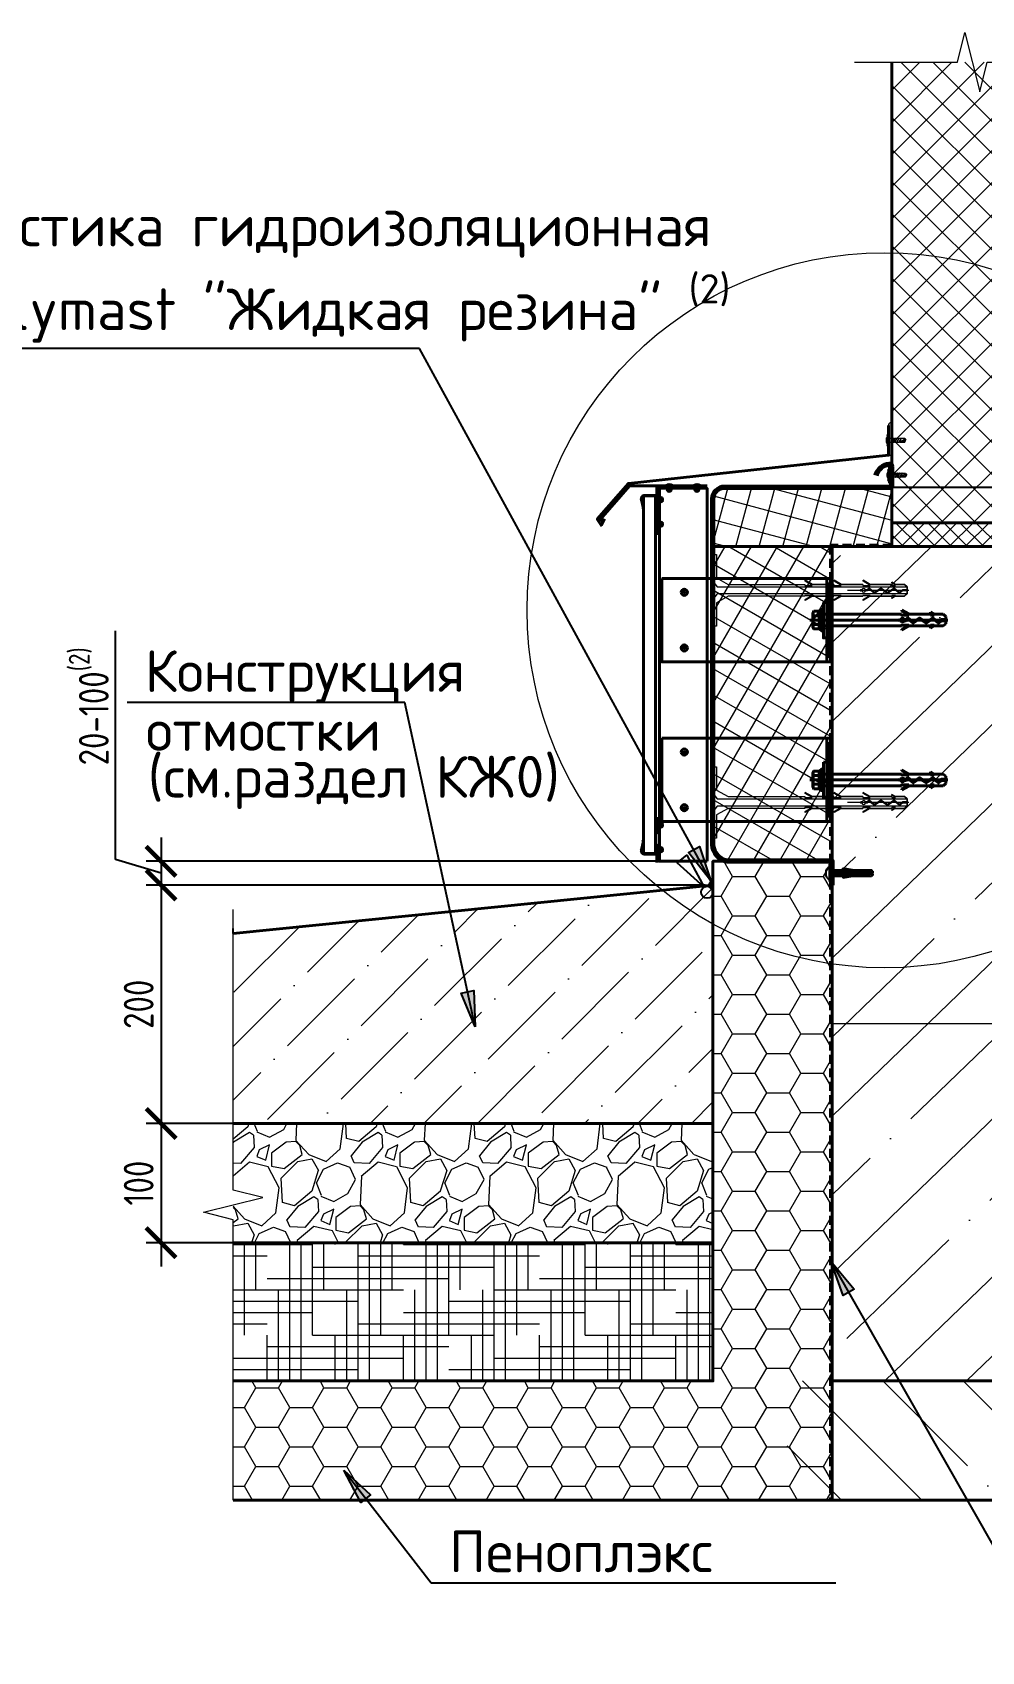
# Model space of a CAD drawing. Header units: millimetres. Extents: x -3689 to 2955806, y -724709 to -635850.
# Drawn here: x 2948953 to 2949749, y -713958 to -712600 of the extents above; entities that cross this region are included whole.
import ezdxf

# ---------------------------------------------------------------- set-up
doc = ezdxf.new("R2010")
doc.units = ezdxf.units.MM
doc.set_wipeout_variables(frame=1)
doc.header["$PDMODE"] = 35
doc.linetypes.add('DASHED2', pattern=[0.375, 0.25, -0.125])
for name, color, linetype, lineweight in [('_PP_Hatch', 9, 'Continuous', 9), ('_PP_Primary Line Continuous', 3, 'Continuous', 40), ('_Выноска', 7, 'Continuous', 15), ('K_Dim', 165, 'Continuous', 13), ('гидроветрозащита', 10, 'Continuous', 70), ('Гидроизоляция монолита', 30, 'DASHED2', 50), ('Стены сечение', 7, 'Continuous', 40), ('Штрих Железобетон', 7, 'Continuous', 15), ('Штрих Мин. Вата', 40, 'Continuous', 15)]:
    doc.layers.add(name, color=color, linetype=linetype, lineweight=lineweight)
doc.layers.add('S-METL', color=14, linetype='Continuous')
doc.layers.add('S-WALL-PATT', color=181, linetype='Continuous')
doc.styles.add('GOST 2.304', font='CS_Gost2304.shx')
doc.styles.add('PDF ISOCPEUR', font='isocpeur.ttf')
doc.linetypes.add('зигзаг', pattern='A,0.00254,-5.08,[131,ltypeshp.shx,S=5.08,R=0,X=-5.08,Y=0],-10.16,[131,ltypeshp.shx,S=5.08,R=180,X=5.08,Y=0],-5.08', length=20.32254)
doc.dimstyles.new('SPDS', dxfattribs={"dimscale": 100, "dimtxt": 2.5, "dimasz": 2.5, "dimexe": 1.25, "dimexo": 0.625, "dimtad": 1, "dimdec": 0, "dimrnd": 0.001, "dimtxsty": 'GOST 2.304', "dimblk": 'ARCHTICK', "dimblk1": 'ARCHTICK', "dimblk2": 'ARCHTICK', "dimcen": 2.5, "dimdle": 2, "dimadec": 0, "dimazin": 2, "dimtfac": 0.75, "dimtdec": 4, "dimtmove": 1, "dimatfit": 3, "dimfxl": 1, "dimtolj": 1, "dimarcsym": 0})

# ---------------------------------------------------------------- blocks, each defined once
blk = doc.blocks.new('анкер')
at = {"color": 9, "ltscale": 10}
blk.add_line((10.1, 0), (-105.7, 0), dxfattribs=at)
at = {"color": 9, "ltscale": 5}
for p, q in [((-103, 6.2), (-102.4, 7.4)), ((-103, -6.2), (-103, 6.2)), ((-97.3, 7.4), (-102.4, 7.4)), ((-97.3, 3.7), (-102.4, 3.7)), ((-96.6, 8.7), (-97.3, 7.4)), ((-96.6, 8.7), (-96.6, -8.7)), ((-103, -6.2), (-102.4, -7.4)), ((-97.3, -3.7), (-102.4, -3.7)), ((-97.3, -7.4), (-102.4, -7.4)), ((-96.6, -8.7), (-97.3, -7.4))]:
    blk.add_line(p, q, dxfattribs=at)
at = {"color": 9}
for p, q in [((-96.1, 8.7), (-96.6, 8.7)), ((-96.1, -8.7), (-96.6, -8.7))]:
    blk.add_line(p, q, dxfattribs=at)
at = {"color": 9, "ltscale": 3}
blk.add_line((-96.1, 8.7), (-96.1, -8.7), dxfattribs=at)
at = {"color": 9, "ltscale": 7}
for p, q in [((-94.3, 4.9), (-28.6, 4.9)), ((-22.3, 4.9), (-28.4, 8.4)), ((-28.4, 8.4), (-28.4, 7.5)), ((-22.5, 4.1), (-28.4, 7.5)), ((-22.3, 4.9), (-4.3, 4.9)), ((-22.3, 4.9), (-4.3, 4.9)), ((-1.2, 4.9), (-4.3, 6.7)), ((-4.3, 6.7), (-4.3, 6.2)), ((-1.2, 4.1), (-4.3, 6.2)), ((-4.3, 4.9), (-4.3, 4.1)), ((-4.3, 4.1), (-1.2, 4.1)), ((-1.2, 4.9), (6.3, 4.9)), ((8.6, 3), (6.3, 4.9)), ((8.2, -0.5), (8.2, 0.5)), ((8.6, -3), (8.6, 3)), ((-94.3, -4.9), (-28.6, -4.9)), ((-22.5, -4.1), (-28.4, -7.5)), ((-22.3, -4.9), (-28.4, -8.4)), ((-28.4, -8.4), (-28.4, -7.5)), ((-24.9, -0.5), (-25.9, -0.5)), ((-22.3, -4.9), (-4.3, -4.9)), ((-4.3, -4.9), (-4.3, -4.1)), ((-4.3, -4.1), (-1.2, -4.1)), ((-1.2, -4.1), (-4.3, -6.2)), ((-1.2, -4.9), (-4.3, -6.7)), ((-4.3, -6.7), (-4.3, -6.2)), ((-1.2, -4.9), (6.3, -4.9)), ((8.6, -3), (6.3, -4.9))]:
    blk.add_line(p, q, dxfattribs=at)
at = {"color": 9, "ltscale": 5}
blk.add_lwpolyline([(-94.3, 14.9), (-91.4, 14.9), (-91.4, -14.9), (-94.3, -14.9)], close=True, dxfattribs=at)
at = {"color": 9, "ltscale": 7}
blk.add_lwpolyline([(-96.1, -8.9), (-94.3, -8.9), (-94.3, 8.9), (-96.1, 8.9)], close=True, dxfattribs=at)
for points in [[(-29.4, 0.5), (-30.2, 0.5)], [(-28.6, 4.9), (-28.6, 4.1), (-22.5, 4.1)], [(8.2, 0.5), (4.6, 0.5), (2.2, -1.7), (-2.5, 1.9), (-7.9, -1.7), (-13.6, 1.9), (-18.9, -1.7), (-23.3, 1.9), (-24.9, 0.5), (-26.4, 0.5)], [(8.2, -0.5), (4.6, -0.5), (2.2, -2.6), (-2.5, 1), (-7.9, -2.6), (-13.6, 1), (-18.9, -2.6), (-23.3, 0.9), (-24.9, -0.5), (-26.4, -0.5)], [(-29.4, -0.5), (-30.2, -0.5)], [(-28.6, -4.9), (-28.6, -4.1), (-22.5, -4.1)]]:
    blk.add_lwpolyline(points, dxfattribs=at)
for centre, radius, start, end in [((-30.2, 0), 0.471, 90, 270), ((-27.9, 0), 1.57, 17.4576, 162.5424), ((-27.9, 0), 1.57, 197.4576, 342.5424)]:
    blk.add_arc(centre, radius, start, end, dxfattribs=at)
at = {"color": 9, "ltscale": 5}
for points in [[(-102.4, 7.4), (-103.4, 5.6), (-102.4, 3.7)], [(-102.4, 3.7), (-103.4, 0), (-102.4, -3.7)], [(-97.3, 3.7), (-98.4, 5.6), (-97.3, 7.4)], [(-97.3, -3.7), (-98.4, 0), (-97.3, 3.7)], [(-102.4, -3.7), (-103.4, -5.6), (-102.4, -7.4)], [(-97.3, -7.4), (-98.4, -5.6), (-97.3, -3.7)]]:
    blk.add_rational_spline(points, [1.31624349047, 1.51986706708, 1.31624349047], degree=2, dxfattribs=at)
blk = doc.blocks.new('4.2x16')
at = {"lineweight": 0}
for p, q in [((-1.2, 5.3), (-1.2, -5.3)), ((14.9, 1.6), (16, 0))]:
    blk.add_line(p, q, dxfattribs=at)
for points in [[(-1.2, 3.6, 0.114819), (-2.1, 0.2), (-1.6, 0.2), (-1.6, -0.2), (-2.1, -0.2, 0.114819), (-1.2, -3.6)], [(0, -5.3), (0, 5.3, 0.414214), (-0.2, 5.5), (-1, 5.5, 0.414214), (-1.2, 5.3, 0.209763), (-1.2, 3.8)], [(0, 3.1, 0.414214), (1.5, 1.6), (3.3, 1.6), (3.6, 2.1)], [(14.2, -0.8, 0.131652), (14.9, -1.6), (16, 0), (14.2, -0.8), (9.9, 1.6), (14.9, 1.6), (14.7, 1.3), (15.7, -0.1)], [(-1.2, -3.8, 0.209763), (-1.2, -5.3, 0.414214), (-1, -5.5), (-0.2, -5.5, 0.414214), (0, -5.3)], [(5.1, -1.6), (1.5, -1.6, 0.414214), (0, -3.1)]]:
    blk.add_lwpolyline(points, format="xyb", dxfattribs=at)
for points in [[(0, -1.6), (0, -1.6), (0, 1.6)], [(3.6, 2.1), (5.4, -2.1)], [(3.9, 1.6), (5.3, 1.6)], [(5.6, 2.1), (7.4, -2.1)], [(5.9, 1.6), (7.3, 1.6)], [(7.6, 2.1), (9.4, -2.1)], [(7.9, 1.6), (9.3, 1.6)], [(14.7, 1.3), (11, 1.3), (14.6, -0.7)], [(7.1, -1.6), (5.7, -1.6)], [(9.1, -1.6), (7.7, -1.6)], [(11.1, -1.6), (9.7, -1.6)], [(11.7, -1.6), (11.4, -2.1)], [(14.9, -1.6), (11.7, -1.6)]]:
    blk.add_lwpolyline(points, dxfattribs=at)
for points in [[(3.6, 2.1), (5.7, -1.6), (5.4, -2.1), (3.3, 1.6)], [(5.3, 1.6), (5.6, 2.1), (7.7, -1.6), (7.4, -2.1)], [(7.3, 1.6), (7.6, 2.1), (9.7, -1.6), (9.4, -2.1)], [(9.6, 2.1), (11.4, -2.1), (9.3, 1.6), (9.6, 2.1), (11.7, -1.6)]]:
    blk.add_lwpolyline(points, close=True, dxfattribs=at)
blk = doc.blocks.new('*U385')
blk.add_blockref('4.2x16', (0, 0))
blk = doc.blocks.new('перфолента')
at = {"layer": '_PP_Primary Line Continuous', "color": 116, "true_color": 0x136734}
for points in [[(-3.3, -10.6), (-1.3, -10.6), (-1.3, 3.4), (-3.3, 3.4), (-3.3, -10.6)], [(-3.3, 3.4), (-1.3, -10.6), (-1.3, 3.4), (-3.3, -10.6)]]:
    blk.add_lwpolyline(points, dxfattribs=at)
blk = doc.blocks.new('шуруп 4х40')
at = {"color": 0}
for p, q in [((-3.2, -2.9), (-3.2, 2.9)), ((-1.1, 5.3), (0, 5.3)), ((0, -5.3), (0, 5.3)), ((0, 1.9), (0.1, 2)), ((0.8, -1.7), (0, 1.1)), ((1.1, -2), (0.1, 2)), ((0.1, 2), (0.4, 1.7)), ((1.4, -1.7), (0.4, 1.7)), ((2.3, 1.7), (0.4, 1.7)), ((2.3, 1.7), (2.5, 2)), ((3.2, -1.7), (2.3, 1.7)), ((3.5, -2), (2.5, 2)), ((2.5, 2), (2.8, 1.7)), ((3.8, -1.7), (2.8, 1.7)), ((2.8, 1.7), (4.7, 1.7)), ((4.7, 1.7), (4.9, 2)), ((5.6, -1.7), (4.7, 1.7)), ((5.9, -2), (4.9, 2)), ((4.9, 2), (5.2, 1.7)), ((6.2, -1.7), (5.2, 1.7)), ((5.2, 1.7), (7.1, 1.7)), ((7.1, 1.7), (7.3, 2)), ((8.1, -1.7), (7.1, 1.7)), ((8.4, -2), (7.3, 2)), ((7.3, 2), (7.7, 1.7)), ((8.6, -1.7), (7.7, 1.7)), ((9.5, 1.7), (7.7, 1.7)), ((9.5, 1.7), (9.8, 2)), ((10.5, -1.7), (9.5, 1.7)), ((10.8, -2), (9.8, 2)), ((9.8, 2), (10.1, 1.7)), ((11.1, -1.7), (10.1, 1.7)), ((12, 1.7), (10.1, 1.7)), ((12, 1.7), (12.2, 2)), ((12.9, -1.7), (12, 1.7)), ((13.2, -2), (12.2, 2)), ((12.2, 2), (12.5, 1.7)), ((13.5, -1.7), (12.5, 1.7)), ((12.5, 1.7), (14.4, 1.7)), ((14.4, 1.7), (14.6, 2)), ((15.3, -1.7), (14.4, 1.7)), ((15.6, -2), (14.6, 2)), ((14.6, 2), (14.9, 1.7)), ((15.9, -1.7), (14.9, 1.7)), ((14.9, 1.7), (16.8, 1.7)), ((16.8, 1.7), (17.1, 2)), ((17.8, -1.7), (16.8, 1.7)), ((18.1, -2), (17.1, 2)), ((17.1, 2), (17.4, 1.7)), ((18.3, -1.7), (17.4, 1.7)), ((19.2, 1.7), (17.4, 1.7)), ((19.2, 1.7), (19.5, 2)), ((20.2, -1.7), (19.2, 1.7)), ((20.5, -2), (19.5, 2)), ((19.5, 2), (19.8, 1.7)), ((20.7, -1.7), (19.8, 1.7)), ((21.6, 1.7), (19.8, 1.7)), ((21.6, 1.7), (21.9, 2)), ((22.6, -1.7), (21.6, 1.7)), ((22.9, -2), (21.9, 2)), ((21.9, 2), (22.2, 1.7)), ((23.2, -1.7), (22.2, 1.7)), ((24, 1.7), (22.2, 1.7)), ((24, 1.7), (24.3, 2)), ((25, -1.7), (24, 1.7)), ((25.3, -2), (24.3, 2)), ((24.3, 2), (24.6, 1.7)), ((25.6, -1.7), (24.6, 1.7)), ((26.5, 1.7), (24.6, 1.7)), ((26.5, 1.7), (26.7, 2)), ((27.4, -1.7), (26.5, 1.7)), ((27.7, -2), (26.7, 2)), ((26.7, 2), (27, 1.7)), ((28, -1.7), (27, 1.7)), ((28.9, 1.7), (27, 1.7)), ((28.9, 1.7), (29.1, 2)), ((29.8, -1.7), (28.9, 1.7)), ((30.1, -2), (29.1, 2)), ((29.1, 2), (29.4, 1.7)), ((30.4, -1.7), (29.4, 1.7)), ((29.4, 1.7), (31.3, 1.7)), ((31.3, 1.7), (31.5, 2)), ((32.2, -1.7), (31.3, 1.7)), ((32.5, -2), (31.5, 2)), ((31.5, 2), (31.8, 1.7)), ((32.8, -1.7), (31.8, 1.7)), ((31.8, 1.7), (33.8, 1.7)), ((33.8, 1.7), (34, 2)), ((34.7, -1.7), (33.8, 1.7)), ((35, -2), (34, 2)), ((34, 2), (34.3, 1.7)), ((35.3, -1.7), (34.3, 1.7)), ((34.3, 1.7), (35.7, 1.7)), ((36.2, 1.5), (35.7, 1.7)), ((36.5, 1.7), (36.2, 1.5)), ((36.9, -1.2), (36.2, 1.5)), ((37.2, -1.4), (36.5, 1.7)), ((36.9, 1.2), (36.5, 1.7)), ((37.4, -1), (36.9, 1.2)), ((40, 0), (36.9, 1.2)), ((37.4, -1), (40, 0)), ((-1.1, -5.3), (0, -5.3)), ((0, -1.7), (0.8, -1.7)), ((0.8, -1.7), (1.1, -2)), ((1.4, -1.7), (1.1, -2)), ((1.4, -1.7), (3.2, -1.7)), ((3.2, -1.7), (3.5, -2)), ((3.8, -1.7), (3.5, -2)), ((3.8, -1.7), (5.6, -1.7)), ((5.6, -1.7), (5.9, -2)), ((6.2, -1.7), (5.9, -2)), ((6.2, -1.7), (8.1, -1.7)), ((8.1, -1.7), (8.4, -2)), ((8.6, -1.7), (8.4, -2)), ((8.6, -1.7), (10.5, -1.7)), ((10.5, -1.7), (10.8, -2)), ((11.1, -1.7), (10.8, -2)), ((11.1, -1.7), (12.9, -1.7)), ((12.9, -1.7), (13.2, -2)), ((13.5, -1.7), (13.2, -2)), ((13.5, -1.7), (15.3, -1.7)), ((15.3, -1.7), (15.6, -2)), ((15.9, -1.7), (15.6, -2)), ((15.9, -1.7), (17.8, -1.7)), ((17.8, -1.7), (18.1, -2)), ((18.3, -1.7), (18.1, -2)), ((18.3, -1.7), (20.2, -1.7)), ((20.2, -1.7), (20.5, -2)), ((20.7, -1.7), (20.5, -2)), ((20.7, -1.7), (22.6, -1.7)), ((22.6, -1.7), (22.9, -2)), ((23.2, -1.7), (22.9, -2)), ((23.2, -1.7), (25, -1.7)), ((25, -1.7), (25.3, -2)), ((25.6, -1.7), (25.3, -2)), ((25.6, -1.7), (27.4, -1.7)), ((27.4, -1.7), (27.7, -2)), ((28, -1.7), (27.7, -2)), ((28, -1.7), (29.8, -1.7)), ((29.8, -1.7), (30.1, -2)), ((30.4, -1.7), (30.1, -2)), ((30.4, -1.7), (32.2, -1.7)), ((32.2, -1.7), (32.5, -2)), ((32.8, -1.7), (32.5, -2)), ((32.8, -1.7), (34.7, -1.7)), ((34.7, -1.7), (35, -2)), ((35.3, -1.7), (35, -2)), ((35.3, -1.7), (35.7, -1.7)), ((35.7, -1.7), (36.9, -1.2)), ((36.9, -1.2), (37.2, -1.4)), ((37.2, -1.4), (37.4, -1))]:
    blk.add_line(p, q, dxfattribs=at)
for centre, start, end in [((1.8, 0.6), 122.3235, 155.8642), ((1.8, -0.6), 204.1358, 237.6765)]:
    blk.add_arc(centre, 5.56, start, end, dxfattribs=at)
blk = doc.blocks.new('дюбель 6х40')
for p, q in [((0, 3), (12, 3)), ((0, -3), (0, 3)), ((12, 3.6), (12.1, 4.5)), ((21, 2.1), (12, 3.6)), ((12, 3), (12, 2.1)), ((12, 2.1), (21, 2.1)), ((12, 0.3), (40, 0.3)), ((12, -0.3), (12, 0.3)), ((21, 3), (12.1, 4.5)), ((21, 3), (38.6, 3)), ((24, 1.2), (24, 3)), ((24, 1.2), (27.6, 1.2)), ((27.6, 1.2), (27.6, 3)), ((30, 1.2), (30, 3)), ((30, 1.2), (33.6, 1.2)), ((33.6, 1.2), (33.6, 3)), ((38.6, 3), (38.6, 0.3)), ((40, 1.8), (38.6, 3)), ((40, 1.8), (40, 0.3)), ((12, -3), (0, -3)), ((12, -0.3), (40, -0.3)), ((21, -2.1), (12, -3.6)), ((12, -2.1), (21, -2.1)), ((12, -3), (12, -2.1)), ((12, -3.6), (12.1, -4.5)), ((21, -3), (12.1, -4.5)), ((38.6, -3), (21, -3)), ((24, -1.2), (27.6, -1.2)), ((24, -1.2), (24, -3)), ((27.6, -1.2), (27.6, -3)), ((30, -1.2), (33.6, -1.2)), ((30, -1.2), (30, -3)), ((33.6, -1.2), (33.6, -3)), ((38.6, -0.3), (38.6, -3)), ((40, -1.8), (38.6, -3)), ((40, -0.3), (40, -1.8))]:
    blk.add_line(p, q)
blk = doc.blocks.new('*U410')
for name in ['шуруп 4х40', 'дюбель 6х40']:
    blk.add_blockref(name, (0, 0))
blk = doc.blocks.new('кляммер')
at = {"layer": '_PP_Primary Line Continuous', "color": 6}
blk.add_lwpolyline([(0, 38), (0, 24.6), (-1, 24.6), (-1, 14.6), (0, 14.6), (0, 0)], dxfattribs=at)
blk.add_lwpolyline([(0, 0), (0, 6, 0.414214), (-1, 7), (-10.2, 7, -0.485847), (-13.1, 10.7), (-11.6, 16.8, 0.144281), (-11.7, 18), (-11.9, 18.6)], format="xyb", dxfattribs=at)
blk = doc.blocks.new('заклнпка')
at = {"layer": '_PP_Primary Line Continuous', "color": 116, "true_color": 0x136734}
blk.add_lwpolyline([(-0.3, -2.4), (0, -2.4), (0, -1.4), (2, -1.4, 1.795088), (2, 1.6), (0, 1.6), (0, 2.6), (-0.3, 2.6, 0.29532)], format="xyb", close=True, dxfattribs=at)
blk = doc.blocks.new('ваыаы')
at = {"layer": '_PP_Primary Line Continuous', "color": 159, "true_color": 0x22346e}
blk.add_lwpolyline([(-141.4, 35), (0, 35), (0, -35), (-141.4, -35)], close=True, dxfattribs=at)
blk.add_lwpolyline([(0, -35), (-3, -35), (-3, 35), (0, 35), (-3, -35), (0, -35), (-3, 35)], dxfattribs=at)
blk = doc.blocks.new('_ARCHTICK')
at = {"color": 0, "linetype": 'ByBlock', "const_width": 0.15}
blk.add_lwpolyline([(-0.5, -0.5), (0.5, 0.5)], dxfattribs=at)
blk = doc.blocks.new('*D446')
at = {"layer": '_Выноска', "color": 0, "lineweight": -2, "transparency": 16777216}
for p, q in [((2950082.1, -712894.8), (2950082.1, -712981.1)), ((2950082.1, -712961.1), (2950082.1, -713051.1)), ((2949629.2, -712981.1), (2950094.6, -712981.1)), ((2949629.2, -713031.1), (2950094.6, -713031.1))]:
    blk.add_line(p, q, dxfattribs=at)
at = {"layer": 'Defpoints', "color": 0, "transparency": 16777216}
for p in [(2949623, -712981.1), (2949623, -713031.1), (2950082.1, -713031.1)]:
    blk.add_point(p, dxfattribs=at)
at = {"layer": '_Выноска', "color": 0, "lineweight": -2, "transparency": 16777216, "xscale": 25, "yscale": 25, "zscale": 25}
for p, rotation in [((2950082.1, -712981.1), 90), ((2950082.1, -713031.1), 270)]:
    blk.add_blockref('_ARCHTICK', p, dxfattribs=dict(at, rotation=rotation))
at = {"layer": '_Выноска', "color": 0, "transparency": 16777216, "insert": (2950063.4, -712921.3), "char_height": 25, "attachment_point": 5, "rotation": 90, "style": 'GOST 2.304'}
blk.add_mtext('\\A1;50', dxfattribs=at)
blk = doc.blocks.new('*D443')
at = {"layer": '_Выноска', "color": 0, "lineweight": -2, "transparency": 16777216}
for p, q in [((2949060.9, -713295.1), (2949060.9, -713535.1)), ((2949517.7, -713315.1), (2949048.4, -713315.1)), ((2949517.7, -713515.1), (2949048.4, -713515.1))]:
    blk.add_line(p, q, dxfattribs=at)
at = {"layer": 'Defpoints', "color": 0, "transparency": 16777216}
for p in [(2949524, -713315.1), (2949060.9, -713515.1), (2949524, -713515.1)]:
    blk.add_point(p, dxfattribs=at)
at = {"layer": '_Выноска', "color": 0, "lineweight": -2, "transparency": 16777216, "xscale": 25, "yscale": 25, "zscale": 25}
for p, rotation in [((2949060.9, -713315.1), 90), ((2949060.9, -713515.1), 270)]:
    blk.add_blockref('_ARCHTICK', p, dxfattribs=dict(at, rotation=rotation))
at = {"layer": '_Выноска', "color": 0, "transparency": 16777216, "insert": (2949042.1, -713415.1), "char_height": 25, "attachment_point": 5, "rotation": 90, "style": 'GOST 2.304'}
blk.add_mtext('\\A1;200', dxfattribs=at)
blk = doc.blocks.new('*D444')
at = {"layer": '_Выноска', "color": 0, "lineweight": -2, "transparency": 16777216}
for p, q in [((2949060.9, -713495.1), (2949060.9, -713635.1)), ((2949517.7, -713515.1), (2949048.4, -713515.1)), ((2949517.7, -713615.1), (2949048.4, -713615.1))]:
    blk.add_line(p, q, dxfattribs=at)
at = {"layer": 'Defpoints', "color": 0, "transparency": 16777216}
for p in [(2949524, -713515.1), (2949060.9, -713615.1), (2949524, -713615.1)]:
    blk.add_point(p, dxfattribs=at)
at = {"layer": '_Выноска', "color": 0, "lineweight": -2, "transparency": 16777216, "xscale": 25, "yscale": 25, "zscale": 25}
for p, rotation in [((2949060.9, -713515.1), 90), ((2949060.9, -713615.1), 270)]:
    blk.add_blockref('_ARCHTICK', p, dxfattribs=dict(at, rotation=rotation))
at = {"layer": '_Выноска', "color": 0, "transparency": 16777216, "insert": (2949042.1, -713565.1), "char_height": 25, "attachment_point": 5, "rotation": 90, "style": 'GOST 2.304'}
blk.add_mtext('\\A1;100', dxfattribs=at)
blk = doc.blocks.new('*D445')
at = {"layer": '_Выноска', "color": 0, "lineweight": -2, "transparency": 16777216}
for p, q in [((2949022.7, -713293.7), (2949022.7, -713101.7)), ((2949060.9, -713275.1), (2949060.9, -713335.1)), ((2949060.9, -713305.1), (2949022.7, -713293.7)), ((2949517.7, -713295.1), (2949048.4, -713295.1)), ((2949517.7, -713315.1), (2949048.4, -713315.1))]:
    blk.add_line(p, q, dxfattribs=at)
at = {"layer": 'Defpoints', "color": 0, "transparency": 16777216}
for p in [(2949524, -713295.1), (2949060.9, -713315.1), (2949524, -713315.1)]:
    blk.add_point(p, dxfattribs=at)
at = {"layer": '_Выноска', "color": 0, "lineweight": -2, "transparency": 16777216, "xscale": 25, "yscale": 25, "zscale": 25}
for p, rotation in [((2949060.9, -713295.1), 90), ((2949060.9, -713315.1), 270)]:
    blk.add_blockref('_ARCHTICK', p, dxfattribs=dict(at, rotation=rotation))
at = {"layer": '_Выноска', "color": 0, "transparency": 16777216, "insert": (2949000.2, -713165.1), "char_height": 25, "width": 244.624, "attachment_point": 5, "rotation": 90, "style": 'GOST 2.304'}
blk.add_mtext('\\A1;20-100{\\H0.7x;\\S(2)^ ;}', dxfattribs=at)
blk = doc.blocks.new('заккккккл')
at = {"layer": '_PP_Primary Line Continuous', "color": 7}
for radius in [2.61, 0.21]:
    blk.add_circle((0, 0), radius, dxfattribs=at)
blk = doc.blocks.new('Паршют')
at = {"color": 1}
for p, q in [((164.4, 0), (113, 0)), ((162.6, -0.5), (162.6, 0.5)), ((163, -3), (163, 3)), ((83.3, -4.2), (77.4, -7.6)), ((83.5, -5), (77.4, -8.5)), ((77.4, -8.5), (77.4, -7.6)), ((113, -5), (125.8, -5)), ((131.8, -4.2), (125.9, -7.6)), ((132, -5), (125.9, -8.5)), ((125.9, -8.5), (125.9, -7.6)), ((129.4, -0.5), (128.5, -0.5)), ((132, -5), (150, -5)), ((150, -5), (150, -4.2)), ((150, -4.2), (153.2, -4.2)), ((153.2, -4.2), (150.1, -6.3)), ((153.2, -5), (150.1, -6.8)), ((150.1, -6.8), (150.1, -6.3)), ((153.2, -5), (160.6, -5)), ((163, -3), (160.6, -5))]:
    blk.add_line(p, q, dxfattribs=at)
at = {"color": 9, "ltscale": 7}
for p, q in [((83.5, -5), (101.5, -5)), ((107.6, -4.2), (101.7, -7.6)), ((107.8, -5), (101.7, -8.5)), ((101.7, -8.5), (101.7, -7.6)), ((107.8, -5), (125.8, -5))]:
    blk.add_line(p, q, dxfattribs=at)
at = {"color": 1}
for points in [[(77.4, 7.6), (77.4, 8.5), (83.5, 5), (101.5, 5), (101.5, 4.2), (107.6, 4.2), (101.7, 7.6), (101.7, 8.5), (107.8, 5), (125.8, 5), (125.8, 4.2), (131.8, 4.2), (125.9, 7.6), (125.9, 8.5), (132, 5), (150, 5), (150, 4.2), (153.2, 4.2), (150.1, 6.3), (150.1, 6.8), (153.2, 5), (160.6, 5), (162.9, 3), (162.9, -3), (160.6, -5), (153.2, -5), (150.1, -6.8), (150.1, -6.3), (153.2, -4.2), (150, -4.2), (150, -5), (132, -5), (125.9, -8.5), (125.9, -7.6), (131.8, -4.2), (125.8, -4.2), (125.8, -5), (107.8, -5), (101.7, -8.5), (101.7, -7.6), (107.6, -4.2), (101.5, -4.2), (101.5, -5), (83.5, -5), (77.4, -8.5), (77.4, -7.6), (83.3, -4.2), (77.2, -4.2), (77.2, -5), (12.7, -5), (3, -10.4), (3, -30), (0, -30), (0, 30), (3, 30), (3, 10.4), (12.7, 5), (77.2, 5), (77.2, 4.2), (83.3, 4.2), (77.4, 7.6)], [(162.9, -3), (3.4, -3), (0.6, -6.7), (0.6, -6.7), (0, -6.7), (0, 6.7), (0.6, 6.7), (0.6, 6.7), (3.4, 3), (162.9, 3)], [(113, 5), (125.8, 5), (125.8, 4.2), (131.8, 4.2), (125.9, 7.6)], [(125, 0.5), (124.1, 0.5)], [(132, 5), (125.9, 8.5), (125.9, 7.6)], [(162.6, 0.5), (158.9, 0.5), (156.6, -1.7), (151.9, 1.9), (146.5, -1.7), (140.8, 1.9), (135.5, -1.7), (131.1, 1.9), (129.4, 0.5), (128, 0.5)], [(162.6, -0.5), (158.9, -0.5), (156.6, -2.6), (151.9, 1), (146.5, -2.6), (140.8, 1), (135.5, -2.6), (131.1, 0.9), (129.4, -0.5), (128, -0.5)], [(150, 5), (132, 5), (150, 5), (150, 4.2), (153.2, 4.2), (150.1, 6.3)], [(163, 3), (160.6, 5), (153.2, 5), (150.1, 6.8), (150.1, 6.3)], [(77.2, -5), (77.2, -4.2), (83.3, -4.2)], [(125, -0.5), (124.1, -0.5)], [(125.8, -5), (125.8, -4.2), (131.8, -4.2)]]:
    blk.add_lwpolyline(points, dxfattribs=at)
at = {"color": 9, "ltscale": 7}
for points in [[(83.5, 5), (101.5, 5), (83.5, 5), (77.4, 8.5), (77.4, 7.6)], [(101.5, 5), (101.5, 4.2), (107.6, 4.2), (101.7, 7.6)], [(107.8, 5), (125.8, 5), (107.8, 5), (101.7, 8.5), (101.7, 7.6)], [(101.5, -5), (101.5, -4.2), (107.6, -4.2)]]:
    blk.add_lwpolyline(points, dxfattribs=at)
at = {"color": 1}
for centre, radius, start, end in [((124.1, 0), 0.471, 90, 270), ((126.5, 0), 1.57, 17.4576, 162.5424), ((126.5, 0), 1.57, 197.4576, 342.5424)]:
    blk.add_arc(centre, radius, start, end, dxfattribs=at)

msp = doc.modelspace()

# ---------------------------------------------------------------- hatches: boundary and pattern name
for points in [[(2949522.3, -713311.6), (2949503.4, -713287.7), (2949512.7, -713282.7)], [(2949324.4, -713434), (2949312.8, -713405.8), (2949323.2, -713403.5)], [(2949623, -713630.6), (2949642.4, -713654), (2949633.3, -713659.3)], [(2949214.2, -713806), (2949236.7, -713826.5), (2949228.4, -713833)]]:
    msp.add_hatch(color=256).paths.add_polyline_path(points, flags=0)
at = {"layer": '_PP_Hatch', "ltscale": 10}
h = msp.add_hatch(dxfattribs=at)
h.set_pattern_fill('ANSI35', color=256, scale=15, angle=359)
h.set_pattern_definition([(44, (2882318.36, -726599.19), (-66.16621, 68.51712), []), (44, (2882385.7, -726600.36), (-66.16621, 68.51712), [119.0625, -23.8125, 0, -23.8125])])
h.paths.add_polyline_path([(2949824, -713431.1), (2949824, -713031.1), (2949624, -713031.1), (2949624, -713431.1), (2949624, -713731.1), (2949824, -713731.1)])
h.paths.add_polyline_path([(2950280.5, -713731.1), (2950280.5, -713431.1), (2949824, -713431.1), (2949824, -713731.1)])
at = {"layer": '_PP_Hatch', "ltscale": 20}
h = msp.add_hatch(dxfattribs=at)
h.set_pattern_fill('ANSI36', color=256, scale=10)
h.set_pattern_definition([(45, (2918886.63, -739823.824), (16.83798, 61.73926), [79.375, -15.875, 0, -15.875])])
h.paths.add_polyline_path([(2949121.4, -713515.1), (2949524, -713515.1), (2949524, -713407.4), (2949523.7, -713375.4), (2949523.7, -713315.1), (2949120.9, -713355.8)])
h = msp.add_hatch(dxfattribs=at)
h.set_pattern_fill('GRAVEL', color=256, scale=3, angle=45)
h.set_pattern_definition([(273.0127875, (2930494.926, -584533.017), (53.88153666, -915.98612435), [10.251643, -1014.91451]), (229.969741, (2930495.4647, -584543.2546), (592.696900665, 700.45998026), [17.59214, -1741.621467]), (177.510447, (2930484.1496, -584556.725), (1131.51227128, -53.8815363), [12.404446, -1228.041684]), (312.273689, (2930476.606, -584591.209), (-1023.74919768, 1131.51227136), [16.020136, -1585.993123]), (337.8336542, (2930487.3825, -584603.063), (-915.98612436, 377.17075705), [15.70901, -1555.194232]), (42.273689, (2930501.9305, -584608.99), (-1131.51227136, -1023.74919768), [16.020136, -1585.993123]), (82.6942405, (2930513.7844, -584598.2138), (-161.64461011, -1239.275344717), [21.18581, -2097.39346]), (117.2553284, (2930516.4785, -584577.2), (-808.22305076, 1562.564565135), [20.001586, -1980.1577]), (166.4295656, (2930507.3186, -584559.419), (-1131.51227128, 269.40768353), [16.07439, -1591.36637]), (220.2363583, (2930491.693, -584555.6474), (646.5784408, 538.81536716), [18.3514, -899.21811]), (267.3974378, (2930477.6838, -584567.5013), (-53.881536683, -1239.27534471), [23.732338, -2349.503175]), (183.814075, (2930530.488, -584538.405), (-700.45997745, -53.88153668), [8.100136, -801.916975]), (216.4692344, (2930522.4055, -584538.944), (808.22305079, 592.69690413), [15.41046, -1525.63917]), (270, (2930510.013, -584548.104), (53.881537, -53.881537), [10.77628, -96.986793]), (248.1985905, (2930499.775, -584545.41), (161.6446102, 377.1707571), [5.80324, -574.51867]), (336.80141, (2930497.62, -584550.798), (-215.5261469, 107.7630734), [8.20697, -402.14259]), (75.963757, (2930505.163, -584554.031), (53.8815367, 269.4076836), [13.32959, -430.988945]), (206.565051, (2930508.396, -584541.1), (161.64461, 53.8815367), [9.638614, -231.326944]), (61.3895403, (2930466.3687, -584582.0493), (377.17075708, 700.45997744), [13.50264, -1336.7648]), (115.346176, (2930472.8345, -584570.1954), (377.17075706, -808.2230509), [11.32797, -1121.46647]), (338.1985905, (2930497.62, -584530.323), (-377.1707571, 161.6446102), [11.606403, -568.715508]), (28.6104597, (2930508.3963, -584534.6336), (-700.45997742, -377.17075713), [13.50264, -1336.7648]), (24.443955, (2930499.775, -584615.456), (-377.1707571, -161.6446102), [13.021056, -638.03203]), (339.7751406, (2930511.629, -584610.0677), (-862.1045878, 323.2892199), [10.910164, -1080.1078]), (111.8014095, (2930552.04, -584583.666), (-161.6446102, 377.1707571), [11.606403, -568.715508]), (62.3540246, (2930547.73, -584572.8895), (-484.93383048, -915.98612438), [12.77348, -1264.57128]), (114.443955, (2930525.638, -584610.068), (161.6446102, -377.1707571), [6.51053, -644.542557]), (146.309932, (2930548.807, -584586.899), (-269.4076836, 161.6446102), [3.88544, -384.65985]), (210.963757, (2930545.575, -584584.743), (215.526147, 107.7630735), [15.70901, -298.471638]), (231.009006, (2930532.104, -584592.8256), (484.93383051, 592.69690402), [14.55801, -1441.240946]), (348.690068, (2930510.013, -584558.88), (-161.6446102, 53.8815367), [10.989716, -263.75329]), (38.1572266, (2930520.789, -584561.0355), (1023.74919776, 808.22305095), [19.186703, -1899.48027]), (105.945396, (2930535.876, -584549.1816), (161.64461017, -592.696904), [7.845247, -776.68177]), (135, (2930533.72, -584541.64), (-107.763073, 0), [4.572, -71.628]), (165.256437, (2930529.41, -584592.287), (592.69690398, -161.64461022), [10.58601, -1048.018223]), (93.0127875, (2930519.1726, -584589.593), (-53.88153666, 915.98612435), [20.503286, -1004.662866]), (45, (2930518.095, -584569.12), (0, 107.763073), [19.812, -56.388]), (10.3048465, (2930532.104, -584555.1086), (915.98612426, 161.64461067), [12.048287, -1192.7795]), (299.054604, (2930543.958, -584552.953), (161.6446102, -269.4076836), [11.094872, -543.6495]), (252.6459754, (2930549.3462, -584562.652), (-484.93383065, -1562.56456503), [18.064353, -1788.373933]), (220.4260787, (2930543.958, -584579.894), (-754.34151417, -646.57844072), [19.110884, -1891.975394])])
h.paths.add_polyline_path([(2949121.4, -713515.1), (2949121.4, -713615.1), (2949524, -713615.1), (2949524, -713515.1)])
at = {"layer": '_PP_Hatch', "ltscale": 10}
h = msp.add_hatch(dxfattribs=at)
h.set_pattern_fill('ANSI35', color=256, scale=15, angle=90)
h.set_pattern_definition([(135, (2882318.36, -726599.19), (-67.35192, -67.35192), []), (135, (2882318.36, -726531.84), (-67.35192, -67.35192), [119.0625, -23.8125, 0, -23.8125])])
h.paths.add_polyline_path([(2949824, -713731.1), (2949574, -713731.1), (2949574, -713831.1), (2949824, -713831.1)])
h.paths.add_polyline_path([(2950280.5, -713831.1), (2950280.5, -713731.1), (2949824, -713731.1), (2949824, -713831.1)])
at = {"layer": '_Выноска'}
h = msp.add_hatch(color=256, dxfattribs=at)
h.set_gradient(color2=(0, 0, 0))
edge = h.paths.add_edge_path()
edge.add_line((2949671.4, -712929.4), (2949671.4, -712954.4))
edge.add_line((2949671.4, -712954.4), (2949674, -712954.4))
edge.add_line((2949674, -712954.4), (2949674, -712927))
edge.add_line((2949674, -712927), (2949673.4, -712927))
edge.add_arc((2949673.4, -712929), 2, 90, 180)
edge.add_line((2949671.4, -712929), (2949671.4, -712929.4))
at = {"layer": 'S-WALL-PATT'}
h = msp.add_hatch(color=7, dxfattribs=at)
h.dxf.hatch_style = 1
edge = h.paths.add_edge_path()
edge.add_line((2949519, -713315.6), (2949524, -713321.1))
edge.add_line((2949524, -713321.1), (2949524.1, -713307.5))
edge.add_arc((2949504.5, -713300.8), 20.7, 314.3226, 341.0309, ccw=False)
at = {"layer": 'Штрих Железобетон'}
h = msp.add_hatch(dxfattribs=at)
h.set_pattern_fill('HOUND', color=256, scale=6)
h.set_pattern_definition([(0, (2918936.63, -739829.43), (38.1, 9.525), [152.4, -76.2]), (90, (2918936.63, -739829.43), (-9.525, -38.1), [152.4, -76.2])])
h.paths.add_polyline_path([(2949121.4, -713615.1), (2949121.4, -713731.1), (2949524, -713731.1), (2949524, -713615.1)])
at = {"layer": 'Штрих Мин. Вата'}
h = msp.add_hatch(dxfattribs=at)
h.set_pattern_fill('ANSI37', color=256, scale=6)
h.set_pattern_definition([(45, (2918936.63, -739829.43), (-13.470384, 13.470384), []), (135, (2918936.63, -739829.43), (-13.470384, -13.470384), [])])
h.paths.add_polyline_path([(2949674, -712624.7), (2949824, -712624.7), (2949824, -713011.1), (2949674, -713011.1)])
h = msp.add_hatch(dxfattribs=at)
h.set_pattern_fill('ANSI37', color=256, scale=6, angle=30)
h.set_pattern_definition([(75, (2918936.63, -743053.38), (-18.400887, 4.930503), []), (165, (2918936.63, -743053.38), (-4.930503, -18.400887), [])])
edge = h.paths.add_edge_path()
edge.add_line((2949674, -713031.1), (2949674, -712981.1))
edge.add_line((2949674, -712981.1), (2949534, -712981.1))
edge.add_arc((2949534, -712991.1), 10, 90, 180)
edge.add_line((2949524, -712991.1), (2949524, -713031.1))
edge.add_line((2949524, -713031.1), (2949674, -713031.1))
h = msp.add_hatch(dxfattribs=at)
h.set_pattern_fill('ANSI37', color=256, scale=3)
h.set_pattern_definition([(45, (2918936.63, -739829.43), (-6.735192, 6.735192), []), (135, (2918936.63, -739829.43), (-6.735192, -6.735192), [])])
h.paths.add_polyline_path([(2949674, -713011.1), (2949824, -713011.1), (2949824, -713031.1), (2949674, -713031.1)])
h = msp.add_hatch(dxfattribs=at)
h.set_pattern_fill('ANSI37', color=256, scale=6, angle=15)
h.set_pattern_definition([(60, (2918936.63, -743053.38), (-16.497784, 9.525), []), (150, (2918936.63, -743053.38), (-9.525, -16.497784), [])])
edge = h.paths.add_edge_path()
edge.add_line((2949624, -713295.1), (2949624, -713031.1))
edge.add_line((2949624, -713031.1), (2949524, -713031.1))
edge.add_line((2949524, -713031.1), (2949524, -713281.1))
edge.add_arc((2949538.6, -713280.7), 14.6, 181.5535, 259.3691)
edge.add_line((2949535.9, -713295.1), (2949624, -713295.1))
h = msp.add_hatch(dxfattribs=at)
h.set_pattern_fill('HONEY', color=256, scale=6)
h.set_pattern_definition([(0, (2918936.63, -743053.38), (28.575, 16.497784), [19.05, -38.1]), (120, (2918936.63, -743053.38), (-28.575, 16.497784), [19.05, -38.1]), (60, (2918936.63, -743053.38), (6e-08, 32.995568), [-38.1, 19.05])])
h.paths.add_polyline_path([(2949524, -713295.1), (2949524, -713731.1), (2949121.4, -713731.1), (2949121.4, -713831.1), (2949624, -713831.1), (2949624, -713295.1)])

# ---------------------------------------------------------------- linework, layer by layer
for points in [[(2949277.8, -712864.9), (2948870.7, -712864.9)], [(2949265.3, -713162), (2949032.3, -713162)], [(2949324.4, -713434), (2949265.3, -713162)], [(2949121.4, -713355.7), (2949121.4, -713351.5)], [(2949623, -713630.6), (2949809.7, -713958.2)], [(2949214.2, -713806), (2949287.5, -713900.6)], [(2949287.5, -713900.6), (2949627, -713900.6)]]:
    msp.add_lwpolyline(points)
for points in [[(2949522.3, -713311.6), (2949503.4, -713287.7), (2949512.7, -713282.7)], [(2949516.6, -713316.7), (2949493.8, -713296.5), (2949502.1, -713289.9)], [(2949324.4, -713434), (2949312.8, -713405.8), (2949323.2, -713403.5)], [(2949623, -713630.6), (2949642.4, -713654), (2949633.3, -713659.3)], [(2949214.2, -713806), (2949236.7, -713826.5), (2949228.4, -713833)]]:
    msp.add_lwpolyline(points, close=True)
msp.add_circle((2949519, -713321.1), 5)
at = {"layer": '_PP_Hatch', "linetype": 'Continuous', "ltscale": 10}
for p, q in [((2949624, -713081.1), (2949624, -713031.1)), ((2949624, -713171.1), (2949624, -713121.1)), ((2949624, -713261.1), (2949624, -713211.1))]:
    msp.add_line(p, q, dxfattribs=at)
at = {"layer": '_PP_Hatch', "ltscale": 10}
msp.add_lwpolyline([(2949624, -713031.1), (2949624, -713431.1)], dxfattribs=at)
at = {"layer": '_PP_Primary Line Continuous', "ltscale": 10}
for points in [[(2949674, -712624.7), (2949674, -713011.1), (2949824, -713011.1), (2949824, -712624.7)], [(2949824, -713431.1), (2949824, -713031.1), (2949624, -713031.1), (2949624, -713431.1), (2949624, -713431.1), (2949624, -713731.1), (2950280.5, -713731.1)], [(2949121.4, -713731.1), (2949524, -713731.1), (2949524, -713295.1), (2949624, -713295.1), (2949624, -713831.1), (2949121.4, -713831.1)], [(2949121.4, -713831.1), (2950280.5, -713831.1)]]:
    msp.add_lwpolyline(points, dxfattribs=at)
at = {"layer": '_PP_Primary Line Continuous'}
for points in [[(2949671.4, -712929.4), (2949671.4, -712954.4), (2949453.1, -712978.1), (2949453.1, -712978.1), (2949426.9, -713008.1), (2949430.1, -713013.2), (2949432.9, -713007.8)], [(2949519, -712980.1), (2949454, -712980.1), (2949429.4, -713008.3), (2949429.9, -713009.2), (2949431.1, -713006.9)], [(2949518, -712981.1), (2949478, -712981.1), (2949478, -713021.1)], [(2949624, -713295.1), (2949524, -713295.1)], [(2949121.4, -713731.1), (2949524, -713731.1), (2949524, -713615.1), (2949121.4, -713615.1)]]:
    msp.add_lwpolyline(points, dxfattribs=at)
msp.add_lwpolyline([(2949475.7, -712988.6), (2949465.7, -712988.6), (2949465.7, -713288.6), (2949475.7, -713288.6)], close=True, dxfattribs=at)
at = {"layer": '_PP_Primary Line Continuous', "color": 217, "true_color": 0x93278f}
msp.add_lwpolyline([(2949519, -713295.1), (2949479, -713295.1), (2949479, -712982.1), (2949519, -712982.1), (2949519, -713295.1)], dxfattribs=at)
at = {"layer": '_PP_Primary Line Continuous', "ltscale": 10}
msp.add_lwpolyline([(2949674, -713031.1), (2949674, -712981.1), (2949534, -712981.1, 0.414214), (2949524, -712991.1), (2949524, -713031.1), (2949674, -713031.1)], format="xyb", dxfattribs=at)
msp.add_lwpolyline([(2949624, -713295.1), (2949624, -713031.1), (2949524, -713031.1), (2949524, -713281.1, 0.353214), (2949535.9, -713295.1)], format="xyb", close=True, dxfattribs=at)
at = {"layer": '_Выноска'}
for points in [[(2949642.8, -712624.7), (2949642.8, -712624.7), (2949729.1, -712624.7), (2949735.4, -712599.7), (2949747.9, -712649.7), (2949754.1, -712624.7), (2949837, -712624.7), (2949859.5, -712624.7)], [(2949121.4, -713831.1), (2949121.4, -713816.1), (2949121.4, -713595.9), (2949096.4, -713589.6), (2949146.4, -713577.1), (2949121.4, -713570.9), (2949121.4, -713350.7), (2949121.4, -713335.7)]]:
    msp.add_lwpolyline(points, dxfattribs=at)
msp.add_lwpolyline([(2949671.4, -712929.4), (2949671.4, -712929.4), (2949671.4, -712954.4), (2949674, -712954.4), (2949674, -712927), (2949673.4, -712927, 0.414214), (2949671.4, -712929), (2949671.4, -712929.4)], format="xyb", dxfattribs=at)
at = {"layer": '_Выноска', "linetype": 'зигзаг'}
msp.add_lwpolyline([(2949624, -713431.1), (2949824, -713431.1)], dxfattribs=at)
at = {"layer": '_Выноска'}
msp.add_circle((2949668, -713084.5), 300, dxfattribs=at)
at = {"layer": 'K_Dim'}
msp.add_lwpolyline([(2949674, -713011.1), (2949824, -713011.1), (2949824, -713031.1), (2949674, -713031.1)], close=True, dxfattribs=at)
at = {"layer": 'гидроветрозащита'}
msp.add_lwpolyline([(2949624, -713315.1), (2949624, -713295.1), (2949535.9, -713295.1, -0.353214), (2949524, -713281.1), (2949524, -712991.1, -0.414214), (2949534, -712981.1), (2949673, -712981.1, 0.414214), (2949674, -712980.1), (2949674, -712964.1, 0.49451), (2949671.8, -712962.1), (2949671.8, -712962.1, 0.314575), (2949660.6, -712971.4)], format="xyb", dxfattribs=at)
msp.add_lwpolyline([(2949624, -713315.1), (2949624, -713295.1), (2949535.9, -713295.1, -0.353214), (2949524, -713281.1), (2949524, -712991.1, -0.414214), (2949534, -712981.1), (2949673, -712981.1, 0.414214), (2949674, -712980.1), (2949674, -712964.1, 0.49451), (2949671.8, -712962.1), (2949671.8, -712962.1, 0.314575), (2949660.6, -712971.4)], format="xyb", dxfattribs=at)
at = {"layer": 'Гидроизоляция монолита', "ltscale": 30}
msp.add_lwpolyline([(2949674, -713030.1), (2949623, -713030.1), (2949623, -713831.1)], dxfattribs=at)
at = {"layer": 'Стены сечение', "ltscale": 100}
msp.add_line((2949524, -713315.1), (2949121.4, -713355.7), dxfattribs=at)
for points in [[(2949524, -713315.1), (2949524, -713731.1)], [(2949121.4, -713515.1), (2949524, -713515.1), (2949524, -713615.1), (2949121.4, -713615.1)]]:
    msp.add_lwpolyline(points, dxfattribs=at)

# ---------------------------------------------------------------- block references
at = {"layer": '_PP_Primary Line Continuous'}
for name, p in [('перфолента', (2949675.3, -712967.4)), ('заклнпка', (2949477, -712991.8)), ('заклнпка', (2949477, -713012.4)), ('анкер', (2949710.9, -713092.8)), ('заккккккл', (2949499.9, -713116.1)), ('анкер', (2949710.9, -713226.8)), ('кляммер', (2949477, -713296.1)), ('заккккккл', (2949499.9, -713250.2)), ('перфолента', (2949625.3, -713301.4))]:
    msp.add_blockref(name, p, dxfattribs=at)
at = {"layer": '_PP_Primary Line Continuous', "xscale": -1, "rotation": 180}
for name, p in [('кляммер', (2949477, -712981.1)), ('заккккккл', (2949499.9, -713069.4)), ('заккккккл', (2949499.9, -713203.5)), ('заклнпка', (2949477, -713264.7)), ('заклнпка', (2949477, -713285.3))]:
    msp.add_blockref(name, p, dxfattribs=at)
at = {"layer": '_PP_Primary Line Continuous', "rotation": 270}
for p in [(2949487.2, -712980.1), (2949510.4, -712980.1)]:
    msp.add_blockref('заклнпка', p, dxfattribs=at)
at = {"layer": 'S-METL', "xscale": -0.9090909090909092, "yscale": 0.9090909090909092, "zscale": 0.9090909090909092, "rotation": 180}
for p in [(2949671.4, -712941.9), (2949672, -712971.1)]:
    msp.add_blockref('*U385', p, dxfattribs=at)
at = {"layer": 'S-METL', "xscale": 0.906249999999818, "yscale": 0.906249999999818, "zscale": 0.906249999999818}
msp.add_blockref('*U410', (2949622, -713305.1), dxfattribs=at)
at = {"layer": 'Гидроизоляция монолита'}
for p in [(2949622.5, -713092.8), (2949622.5, -713226.8)]:
    msp.add_blockref('ваыаы', p, dxfattribs=at)

# ---------------------------------------------------------------- texts
at = {"style": 'PDF ISOCPEUR'}
for s, p in [('Конструкция ', (2949047.3, -713153)), ('отмостки', (2949048.1, -713202.5)), ('(см.раздел КЖ0)', (2949049.7, -713241.7)), ('Пеноплэкс ', (2949302.5, -713891.6))]:
    msp.add_text(s, height=35, dxfattribs=at).set_placement(p)
at = {"insert": (2948882.7, -712744.2), "char_height": 35, "attachment_point": 1, "style": 'PDF ISOCPEUR'}
msp.add_mtext_dynamic_manual_height_columns('\\A1;Мастика гидроизоляционная \\PPolymast "Жидкая резина" {\\H0.7x;\\S(2)^ ;}', width=693.137, gutter_width=75, heights=[0], dxfattribs=at)

# ---------------------------------------------------------------- dimensions: what is measured, and where the dimension line sits
at = {"layer": '_Выноска'}
dim = msp.add_linear_dim(base=(2950082.1, -713031.1), p1=(2949623, -712981.1), p2=(2949623, -713031.1), angle=90, dimstyle='SPDS', override={"dimscale": 10}, dxfattribs=at)
dim.commit()
dim.dimension.update_dxf_attribs({"geometry": '*D446', "text_midpoint": (2950082.1, -712921.3), "dimtype": 160})
dim = msp.add_linear_dim(base=(2949060.9, -713315.1), p1=(2949524, -713295.1), p2=(2949524, -713315.1), angle=90, text='<>-100{\\H0.7x;\\S(2)^ ;}', dimstyle='SPDS', override={"dimscale": 10}, dxfattribs=at)
dim.commit()
dim.dimension.update_dxf_attribs({"geometry": '*D445', "text_midpoint": (2949000.2, -713287.4)})
for base, p1, p2, picture, middle in [((2949060.9, -713515.1), (2949524, -713315.1), (2949524, -713515.1), '*D443', (2949042.1, -713415.1)), ((2949060.9, -713615.1), (2949524, -713515.1), (2949524, -713615.1), '*D444', (2949042.1, -713565.1))]:
    dim = msp.add_linear_dim(base=base, p1=p1, p2=p2, angle=90, dimstyle='SPDS', override={"dimscale": 10}, dxfattribs=at)
    dim.commit()
    dim.dimension.update_dxf_attribs({"geometry": picture, "text_midpoint": middle})

# ---------------------------------------------------------------- next in the draw order: block references
for p in [(2949524, -713067.8), (2949524, -713245.8)]:
    msp.add_blockref('Паршют', p, dxfattribs=at)

# ---------------------------------------------------------------- next in the draw order: linework, layer by layer
msp.add_lwpolyline([(2949523.4, -713313.7), (2949277.8, -712864.9)])

doc.saveas('drawing.dxf')
